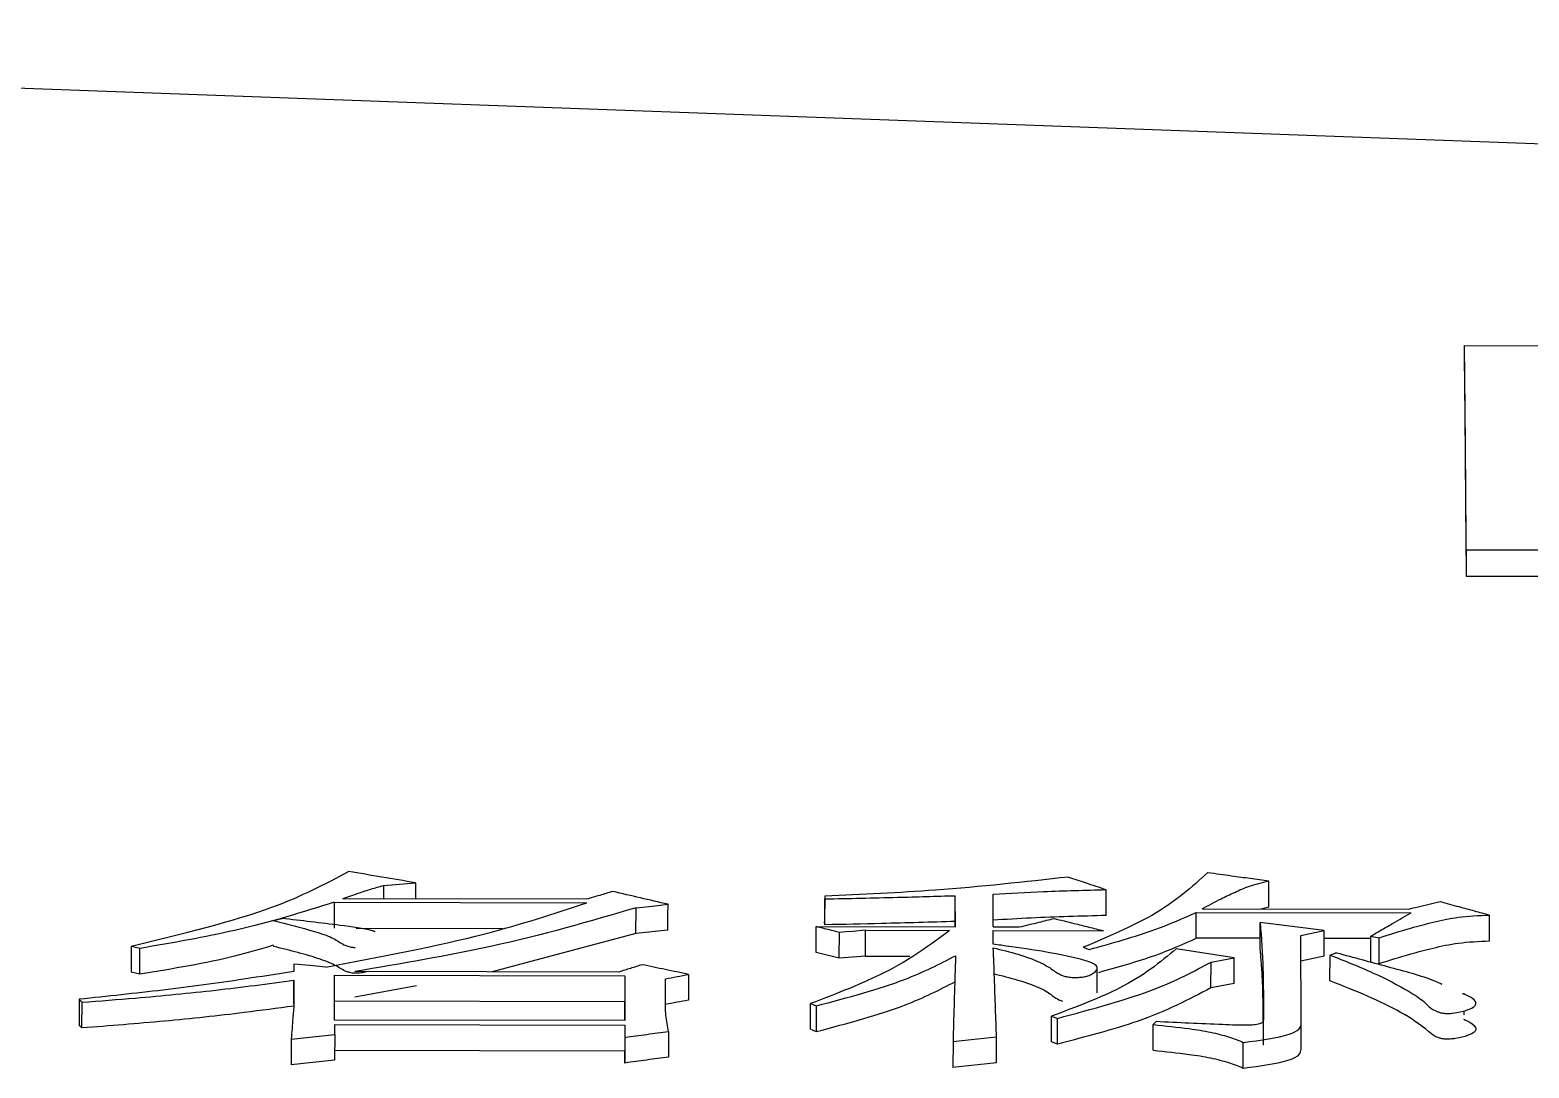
# Model space of a CAD drawing. Header units: millimetres. Extents: x 2451 to 4400, y 944 to 2322.
# Drawn here: x 2897.8 to 2903.39, y 2106.98 to 2110.84 of the extents above; entities that cross this region are included whole.
import ezdxf

# ---------------------------------------------------------------- set-up
doc = ezdxf.new("R2010")
doc.units = ezdxf.units.MM

msp = doc.modelspace()

# ---------------------------------------------------------------- linework, layer by layer
at = {"color": 7, "linetype": 'Continuous', "lineweight": 25}
for p, q in [((2891.9031, 2110.843), (2907.2182, 2110.2794)), ((2903.1464, 2109.6668), (2904.147, 2109.6649)), ((2903.1526, 2108.9064), (2903.1524, 2108.8084)), ((2903.1526, 2108.9064), (2903.6014, 2108.9056)), ((2903.1524, 2108.8084), (2903.6011, 2108.8075)), ((2899.1178, 2107.6554), (2899.1177, 2107.6058)), ((2899.2367, 2107.6656), (2899.2366, 2107.6056)), ((2902.4167, 2107.5762), (2902.4169, 2107.6726)), ((2899.8752, 2107.6044), (2898.9665, 2107.6061)), ((2900.7622, 2107.6159), (2900.7619, 2107.5195)), ((2900.762, 2107.509), (2900.7622, 2107.6053)), ((2900.7622, 2107.6158), (2900.7622, 2107.6053)), ((2901.2487, 2107.5212), (2901.2489, 2107.6175)), ((2901.2494, 2107.5012), (2901.2489, 2107.6175)), ((2901.39, 2107.501), (2901.3895, 2107.6225)), ((2901.8111, 2107.5436), (2901.8113, 2107.64)), ((2898.934, 2107.593), (2898.9338, 2107.4967)), ((2898.934, 2107.593), (2899.8752, 2107.5912)), ((2900.0589, 2107.4761), (2900.0591, 2107.5724)), ((2902.1468, 2107.4591), (2902.147, 2107.5553)), ((2902.147, 2107.5553), (2902.9475, 2107.5539)), ((2902.1686, 2107.5685), (2902.9366, 2107.5671)), ((2902.3873, 2107.5681), (2902.4167, 2107.5762)), ((2903.2394, 2107.4491), (2903.2396, 2107.5454)), ((2899.0166, 2107.4965), (2899.5613, 2107.4955)), ((2900.73, 2107.406), (2900.7302, 2107.5022)), ((2900.7302, 2107.5022), (2901.2494, 2107.5012)), ((2900.762, 2107.509), (2900.7619, 2107.5195)), ((2900.9139, 2107.3923), (2900.9141, 2107.4885)), ((2900.9141, 2107.4885), (2901.2278, 2107.4879)), ((2901.2488, 2107.5012), (2901.2487, 2107.5212)), ((2901.39, 2107.501), (2901.4874, 2107.5008)), ((2901.3901, 2107.4876), (2901.8011, 2107.4868)), ((2901.3903, 2107.4365), (2901.3901, 2107.4876)), ((2902.3849, 2107.4215), (2902.3851, 2107.5178)), ((2902.6233, 2107.488), (2902.3851, 2107.5178)), ((2902.5368, 2107.4694), (2902.6233, 2107.488)), ((2898.1776, 2107.429), (2898.1774, 2107.3329)), ((2900.0589, 2107.4762), (2899.5234, 2107.3339)), ((2900.8166, 2107.3845), (2900.8168, 2107.4806)), ((2902.385, 2107.4586), (2902.1468, 2107.4591)), ((2902.5381, 2107.1416), (2902.5368, 2107.4694)), ((2902.7964, 2107.4579), (2902.6232, 2107.4582)), ((2902.7964, 2107.4662), (2902.7962, 2107.37)), ((2902.7964, 2107.4662), (2902.8289, 2107.4608)), ((2898.2098, 2107.3248), (2898.21, 2107.4209)), ((2900.8166, 2107.3845), (2900.73, 2107.406)), ((2900.9139, 2107.3923), (2901.0795, 2107.392)), ((2901.7257, 2107.4251), (2901.7473, 2107.417)), ((2902.2883, 2107.3861), (2902.0719, 2107.4191)), ((2902.2019, 2107.3699), (2902.2883, 2107.3861)), ((2902.623, 2107.3918), (2902.5366, 2107.3732)), ((2902.645, 2107.3002), (2902.6452, 2107.3963)), ((2898.7837, 2107.3626), (2898.7836, 2107.3352)), ((2898.7837, 2107.3626), (2898.7838, 2107.3352)), ((2898.9353, 2107.3212), (2900.017, 2107.3192)), ((2898.9359, 2107.154), (2898.9353, 2107.3212)), ((2899.9953, 2107.333), (2899.0109, 2107.3348)), ((2900.017, 2107.3192), (2900.0168, 2107.2232)), ((2900.017, 2107.3192), (2900.0176, 2107.152)), ((2901.777, 2107.2552), (2901.7772, 2107.3524)), ((2902.2016, 2107.2739), (2902.2018, 2107.3699)), ((2898.7839, 2107.3022), (2898.7837, 2107.2063)), ((2898.7843, 2107.2133), (2898.7839, 2107.3022)), ((2899.2414, 2107.2814), (2899.0106, 2107.2389)), ((2900.1689, 2107.2023), (2900.1685, 2107.3079)), ((2902.2881, 2107.29), (2902.2016, 2107.2739)), ((2897.9837, 2107.2316), (2897.9835, 2107.1357)), ((2897.9943, 2107.1245), (2897.9946, 2107.2204)), ((2898.935, 2107.2253), (2900.0168, 2107.2232)), ((2900.017, 2107.152), (2900.0168, 2107.2232)), ((2900.7094, 2107.1195), (2900.7097, 2107.2153)), ((2900.7097, 2107.2153), (2900.7313, 2107.2069)), ((2900.7311, 2107.1111), (2900.7313, 2107.2069)), ((2903.1453, 2107.2495), (2903.1453, 2107.2539)), ((2900.0176, 2107.152), (2898.9359, 2107.154)), ((2901.6075, 2107.073), (2901.6077, 2107.1687)), ((2901.6077, 2107.1687), (2901.6293, 2107.1603)), ((2901.6291, 2107.0645), (2901.6293, 2107.1603)), ((2901.9972, 2107.1483), (2901.9864, 2107.137)), ((2902.3972, 2107.0602), (2902.3974, 2107.156)), ((2903.1451, 2107.1731), (2903.1452, 2107.189)), ((2898.9361, 2107.1001), (2898.9359, 2107.0045)), ((2898.936, 2107.137), (2900.0177, 2107.135)), ((2898.9361, 2107.1001), (2898.936, 2107.137)), ((2900.0177, 2107.135), (2900.0175, 2107.0393)), ((2900.0177, 2107.135), (2900.0179, 2107.0896)), ((2900.1801, 2107.112), (2900.1798, 2107.0163)), ((2902.5379, 2107.0459), (2902.5381, 2107.1416)), ((2898.936, 2107.0413), (2900.0175, 2107.0393)), ((2900.0177, 2106.9939), (2900.0175, 2107.0393)), ((2901.2403, 2107.073), (2901.2401, 2106.9774)), ((2901.4023, 2106.9942), (2901.4025, 2107.0898)), ((2901.6291, 2107.0645), (2901.6075, 2107.073)), ((2901.4023, 2106.9942), (2901.2401, 2106.9774))]:
    msp.add_line(p, q, dxfattribs=at)
at = {"color": 7, "linetype": 'Continuous', "lineweight": 25, "flags": 128}
for points in [[(2903.1462, 2109.5721), (2903.1463, 2109.6232), (2903.1464, 2109.6668)], [(2899.1178, 2107.6554), (2899.1772, 2107.6605), (2899.2367, 2107.6656)], [(2900.0592, 2107.5725), (2900.1187, 2107.5789), (2900.1782, 2107.5854)], [(2900.1779, 2107.4891), (2900.1781, 2107.543), (2900.1782, 2107.5854)], [(2898.7136, 2107.5262), (2898.7156, 2107.5267), (2898.7276, 2107.5296), (2898.7397, 2107.5326)], [(2900.1779, 2107.4891), (2900.1185, 2107.4826), (2900.059, 2107.4762)], [(2900.9141, 2107.4885), (2900.8655, 2107.4846), (2900.8411, 2107.4826), (2900.8168, 2107.4806)], [(2902.623, 2107.3918), (2902.6232, 2107.4456), (2902.6233, 2107.488)], [(2898.21, 2107.4209), (2898.1938, 2107.425), (2898.1776, 2107.429)], [(2902.8287, 2107.3646), (2902.8288, 2107.4011), (2902.8288, 2107.4309), (2902.8289, 2107.4608)], [(2900.9139, 2107.3923), (2900.8652, 2107.3884), (2900.8166, 2107.3845)], [(2902.2881, 2107.29), (2902.2882, 2107.3438), (2902.2883, 2107.3861)], [(2902.6453, 2107.3963), (2902.6507, 2107.3983), (2902.6588, 2107.4014), (2902.6668, 2107.4044)], [(2898.2098, 2107.3248), (2898.1936, 2107.3288), (2898.1774, 2107.3329)], [(2898.9026, 2107.3515), (2898.8432, 2107.3571), (2898.7837, 2107.3626)], [(2900.255, 2107.3243), (2900.2548, 2107.2705), (2900.2547, 2107.2283)], [(2898.7739, 2107.0833), (2898.855, 2107.0918), (2898.9361, 2107.1001)], [(2900.7095, 2107.1195), (2900.715, 2107.1173), (2900.7205, 2107.1152), (2900.7311, 2107.1111)], [(2901.9862, 2107.0413), (2901.9863, 2107.0802), (2901.9864, 2107.1086), (2901.9864, 2107.137)], [(2898.7739, 2107.0833), (2898.7738, 2107.0298), (2898.7737, 2106.9877)], [(2900.0179, 2107.0896), (2900.0178, 2107.036), (2900.0177, 2106.9939)], [(2901.4025, 2107.0898), (2901.3555, 2107.085), (2901.3085, 2107.0801), (2901.2403, 2107.073)], [(2902.3218, 2106.9754), (2902.3219, 2107.003), (2902.3219, 2107.0307), (2902.322, 2107.071)], [(2898.9359, 2107.0045), (2898.8548, 2106.9961), (2898.7737, 2106.9877)]]:
    msp.add_lwpolyline(points, dxfattribs=at)
at = {"color": 7, "linetype": 'Continuous', "lineweight": 25}
for points, knots in [([(2903.1526, 2108.9064), (2903.1518, 2109.0295), (2903.1498, 2109.3173), (2903.1476, 2109.5395), (2903.1464, 2109.6668)], [0, 0, 0, 0, 0.427525, 1, 1, 1, 1]), ([(2903.1462, 2109.5677), (2903.1471, 2109.4741), (2903.1493, 2109.2553), (2903.1513, 2108.971), (2903.1524, 2108.8084)], [0, 0, 0, 0, 0.428082, 1, 1, 1, 1]), ([(2898.1776, 2107.429), (2898.3669, 2107.4749), (2898.7018, 2107.5561), (2898.9011, 2107.6616), (2898.9877, 2107.7075)], [0, 0, 0, 0, 0.565519, 1, 1, 1, 1]), ([(2899.2367, 2107.6656), (2899.1952, 2107.6726), (2899.1122, 2107.6866), (2899.0292, 2107.7005), (2898.9877, 2107.7075)], [0, 0, 0, 0, 0.5, 1, 1, 1, 1]), ([(2898.9665, 2107.6061), (2898.9865, 2107.6134), (2899.0199, 2107.6257), (2899.0707, 2107.6421), (2899.1021, 2107.651), (2899.1178, 2107.6554)], [0, 0, 0, 0, 0.424754, 0.712014, 1, 1, 1, 1]), ([(2901.6704, 2107.687), (2901.5074, 2107.6687), (2901.2147, 2107.6359), (2900.9011, 2107.622), (2900.7621, 2107.6159)], [0, 0, 0, 0, 0.557097, 1, 1, 1, 1]), ([(2901.6705, 2107.687), (2901.6913, 2107.6801), (2901.7252, 2107.6688), (2901.7721, 2107.6531), (2901.7982, 2107.6444), (2901.8113, 2107.64)], [0, 0, 0, 0, 0.443416, 0.721708, 1, 1, 1, 1]), ([(2902.1896, 2107.7041), (2902.1303, 2107.6498), (2902.0239, 2107.5523), (2901.8172, 2107.4642), (2901.7256, 2107.4251)], [0, 0, 0, 0, 0.556899, 1, 1, 1, 1]), ([(2902.1686, 2107.5685), (2902.1919, 2107.5811), (2902.2305, 2107.602), (2902.2899, 2107.6299), (2902.3415, 2107.6538), (2902.3917, 2107.6663), (2902.4169, 2107.6726)], [0, 0, 0, 0, 0.337761, 0.556951, 0.777135, 1, 1, 1, 1]), ([(2902.1896, 2107.7041), (2902.2192, 2107.7), (2902.2719, 2107.6927), (2902.3477, 2107.6822), (2902.3939, 2107.6758), (2902.4169, 2107.6726)], [0, 0, 0, 0, 0.390969, 0.695485, 1, 1, 1, 1]), ([(2899.9724, 2107.633), (2899.9562, 2107.6282), (2899.9238, 2107.6187), (2899.8914, 2107.6092), (2899.8752, 2107.6044)], [0, 0, 0, 0, 0.499998, 1, 1, 1, 1]), ([(2900.1782, 2107.5854), (2900.1439, 2107.5934), (2900.0753, 2107.6093), (2900.0067, 2107.6251), (2899.9724, 2107.633)], [0, 0, 0, 0, 0.5, 1, 1, 1, 1]), ([(2900.7622, 2107.6053), (2900.8525, 2107.6072), (2901.015, 2107.6106), (2901.177, 2107.6154), (2901.2489, 2107.6175)], [0, 0, 0, 0, 0.555754, 1, 1, 1, 1]), ([(2901.3895, 2107.6225), (2901.4521, 2107.6262), (2901.5912, 2107.6345), (2901.7332, 2107.638), (2901.8113, 2107.64)], [0, 0, 0, 0, 0.449849, 1, 1, 1, 1]), ([(2902.9366, 2107.5671), (2902.949, 2107.5701), (2902.9749, 2107.5764), (2903.0146, 2107.5859), (2903.0418, 2107.5925), (2903.0555, 2107.5958)], [0, 0, 0, 0, 0.311539, 0.655769, 1, 1, 1, 1]), ([(2903.0555, 2107.5958), (2903.0789, 2107.5894), (2903.1214, 2107.5778), (2903.1827, 2107.561), (2903.2206, 2107.5506), (2903.2396, 2107.5454)], [0, 0, 0, 0, 0.382282, 0.691141, 1, 1, 1, 1]), ([(2898.934, 2107.593), (2898.8169, 2107.5561), (2898.6058, 2107.4897), (2898.3319, 2107.442), (2898.21, 2107.4209)], [0, 0, 0, 0, 0.555264, 1, 1, 1, 1]), ([(2898.9026, 2107.3515), (2899.1095, 2107.3903), (2899.4756, 2107.4589), (2899.7541, 2107.5511), (2899.8752, 2107.5912)], [0, 0, 0, 0, 0.564995, 1, 1, 1, 1]), ([(2900.0592, 2107.5725), (2899.8866, 2107.5218), (2899.5759, 2107.4305), (2899.1848, 2107.3643), (2899.0108, 2107.3349)], [0, 0, 0, 0, 0.555354, 1, 1, 1, 1]), ([(2901.8111, 2107.5436), (2901.7175, 2107.541), (2901.5756, 2107.5372), (2901.4366, 2107.5289), (2901.3893, 2107.5261)], [0, 0, 0, 0, 0.659861, 1, 1, 1, 1]), ([(2901.7473, 2107.417), (2901.8333, 2107.4408), (2901.986, 2107.4832), (2902.098, 2107.5334), (2902.147, 2107.5553)], [0, 0, 0, 0, 0.5632176, 1, 1, 1, 1]), ([(2902.7964, 2107.4662), (2902.8105, 2107.4744), (2902.8388, 2107.4909), (2902.8891, 2107.5202), (2902.9254, 2107.5411), (2902.9475, 2107.5539)], [0, 0, 0, 0, 0.280241, 0.560481, 1, 1, 1, 1]), ([(2902.8289, 2107.4608), (2902.8675, 2107.473), (2902.9313, 2107.4932), (2903.0285, 2107.5189), (2903.1207, 2107.5398), (2903.1997, 2107.5435), (2903.2396, 2107.5454)], [0, 0, 0, 0, 0.335019, 0.553277, 0.774167, 1, 1, 1, 1]), ([(2898.7072, 2107.5246), (2898.7592, 2107.5115), (2898.8372, 2107.4918), (2898.9296, 2107.4628), (2898.9563, 2107.4412), (2898.9834, 2107.4289), (2899.0022, 2107.4251), (2899.0092, 2107.4246), (2899.0124, 2107.4244)], [0, 0, 0, 0, 0.4425383, 0.6635185, 0.8576275, 0.9551438, 0.9797199, 1, 1, 1, 1]), ([(2899.0871, 2107.483), (2899.0836, 2107.4841), (2899.0493, 2107.4951), (2898.9262, 2107.5109), (2898.8115, 2107.5242), (2898.7397, 2107.5326)], [0, 0, 0, 0, 0.041499, 0.400659, 1, 1, 1, 1]), ([(2901.2278, 2107.4879), (2901.1562, 2107.4344), (2901.0276, 2107.3381), (2900.8074, 2107.2531), (2900.7097, 2107.2153)], [0, 0, 0, 0, 0.55626, 1, 1, 1, 1]), ([(2900.8168, 2107.4806), (2900.8044, 2107.4837), (2900.7838, 2107.4889), (2900.7549, 2107.496), (2900.7384, 2107.5001), (2900.7302, 2107.5022)], [0, 0, 0, 0, 0.428361, 0.71418, 1, 1, 1, 1]), ([(2901.2487, 2107.5212), (2901.1573, 2107.5185), (2900.9953, 2107.5138), (2900.8328, 2107.5105), (2900.762, 2107.509)], [0, 0, 0, 0, 0.564211, 1, 1, 1, 1]), ([(2901.4874, 2107.5008), (2901.4997, 2107.5038), (2901.5244, 2107.5099), (2901.5676, 2107.5204), (2901.5985, 2107.528), (2901.6171, 2107.5325)], [0, 0, 0, 0, 0.285577, 0.571154, 1, 1, 1, 1]), ([(2901.6171, 2107.5325), (2901.6418, 2107.5264), (2901.6849, 2107.5157), (2901.7462, 2107.5005), (2901.7828, 2107.4914), (2901.8011, 2107.4868)], [0, 0, 0, 0, 0.403163, 0.701581, 1, 1, 1, 1]), ([(2902.3851, 2107.5178), (2902.3894, 2107.4597), (2902.3958, 2107.3716), (2902.3969, 2107.2501), (2902.3972, 2107.1874), (2902.3974, 2107.156)], [0, 0, 0, 0, 0.49199, 0.745991, 1, 1, 1, 1]), ([(2898.707, 2107.4326), (2898.6604, 2107.4186), (2898.5178, 2107.3757), (2898.3337, 2107.3453), (2898.2098, 2107.3248)], [0, 0, 0, 0, 0.326542, 1, 1, 1, 1]), ([(2899.0554, 2107.3347), (2899.0534, 2107.334), (2899.0463, 2107.3315), (2899.033, 2107.3293), (2899.0182, 2107.3281), (2899.0067, 2107.3284), (2898.9938, 2107.3304), (2898.9659, 2107.3387), (2898.9435, 2107.3582), (2898.8809, 2107.3822), (2898.8004, 2107.4057), (2898.7395, 2107.4209), (2898.7077, 2107.4282), (2898.707, 2107.4284)], [0, 0, 0, 0, 0.018755, 0.064763, 0.085004, 0.105469, 0.127666, 0.166797, 0.332651, 0.535406, 0.766765, 0.994408, 1, 1, 1, 1]), ([(2901.3904, 2107.423), (2901.422, 2107.4154), (2901.509, 2107.3945), (2901.5917, 2107.3591), (2901.6272, 2107.3287), (2901.6532, 2107.3177), (2901.6693, 2107.3142), (2901.6874, 2107.3127), (2901.7071, 2107.3127), (2901.7266, 2107.3146), (2901.7458, 2107.319), (2901.7662, 2107.3292), (2901.7798, 2107.3423), (2901.7764, 2107.3569), (2901.7532, 2107.3701), (2901.6464, 2107.4007), (2901.5114, 2107.4197), (2901.4, 2107.4352), (2901.3903, 2107.4365)], [0, 0, 0, 0, 0.104818, 0.288489, 0.371147, 0.389957, 0.405379, 0.420809, 0.436752, 0.454223, 0.471611, 0.498261, 0.557752, 0.592464, 0.627047, 0.687152, 0.97271, 1, 1, 1, 1]), ([(2901.7835, 2107.3318), (2901.8564, 2107.3522), (2901.9958, 2107.3911), (2902.098, 2107.4371), (2902.1468, 2107.4591)], [0, 0, 0, 0, 0.523424, 1, 1, 1, 1]), ([(2902.8287, 2107.3646), (2902.8673, 2107.3768), (2902.9311, 2107.397), (2903.0283, 2107.4226), (2903.1205, 2107.4435), (2903.1994, 2107.4472), (2903.2394, 2107.4491)], [0, 0, 0, 0, 0.334944, 0.553173, 0.774074, 1, 1, 1, 1]), ([(2900.7313, 2107.2069), (2900.8483, 2107.2382), (2901.0554, 2107.2937), (2901.1908, 2107.3632), (2901.2498, 2107.3935)], [0, 0, 0, 0, 0.56439, 1, 1, 1, 1]), ([(2901.2499, 2107.3935), (2901.2489, 2107.3626), (2901.2469, 2107.301), (2901.2437, 2107.1945), (2901.2416, 2107.1177), (2901.2403, 2107.073)], [0, 0, 0, 0, 0.294538, 0.589076, 1, 1, 1, 1]), ([(2901.4025, 2107.0898), (2901.4012, 2107.1258), (2901.3986, 2107.2005), (2901.3947, 2107.3116), (2901.3918, 2107.3859), (2901.3904, 2107.423)], [0, 0, 0, 0, 0.317033, 0.658512, 1, 1, 1, 1]), ([(2902.0718, 2107.4191), (2902.0119, 2107.3694), (2901.9041, 2107.2799), (2901.6989, 2107.203), (2901.6077, 2107.1687)], [0, 0, 0, 0, 0.555457, 1, 1, 1, 1]), ([(2902.3965, 2107.153), (2902.3964, 2107.1615), (2902.3962, 2107.1815), (2902.3959, 2107.2072), (2902.3954, 2107.2359), (2902.3949, 2107.2587), (2902.3938, 2107.2986), (2902.3919, 2107.3329), (2902.3893, 2107.3675), (2902.3882, 2107.3825), (2902.3872, 2107.3946), (2902.3862, 2107.4066), (2902.3854, 2107.4155), (2902.3849, 2107.4215)], [0, 0, 0, 0, 0.092332, 0.2192164, 0.2826586, 0.4095431, 0.4729853, 0.7267587, 0.7950687, 0.8633787, 0.8975336, 0.9316886, 1, 1, 1, 1]), ([(2902.6452, 2107.3963), (2902.6997, 2107.3747), (2902.8088, 2107.3315), (2902.9217, 2107.2725), (2902.9997, 2107.2237), (2903.0191, 2107.1943), (2903.0566, 2107.1814), (2903.0702, 2107.1789), (2903.0867, 2107.1784), (2903.1078, 2107.18), (2903.138, 2107.1854), (2903.1676, 2107.1949), (2903.1888, 2107.2075), (2903.1907, 2107.2223), (2903.1748, 2107.238), (2903.1508, 2107.2476), (2903.1393, 2107.2522)], [0, 0, 0, 0, 0.233193, 0.466691, 0.583381, 0.700029, 0.713281, 0.726685, 0.738265, 0.753231, 0.779725, 0.825435, 0.861735, 0.898249, 0.95121, 1, 1, 1, 1]), ([(2903.0625, 2107.2868), (2903.0537, 2107.2909), (2903.0001, 2107.3159), (2902.8566, 2107.3523), (2902.7337, 2107.3871), (2902.6681, 2107.404), (2902.6668, 2107.4044)], [0, 0, 0, 0, 0.087455, 0.535244, 0.990503, 1, 1, 1, 1]), ([(2898.7838, 2107.3352), (2898.7217, 2107.3254), (2898.5632, 2107.3002), (2898.2975, 2107.2644), (2898.0885, 2107.2425), (2897.9837, 2107.2316)], [0, 0, 0, 0, 0.242868, 0.620238, 1, 1, 1, 1]), ([(2900.0817, 2107.3602), (2900.0673, 2107.3557), (2900.0385, 2107.3466), (2900.0097, 2107.3375), (2899.9953, 2107.333)], [0, 0, 0, 0, 0.499998, 1, 1, 1, 1]), ([(2900.255, 2107.3243), (2900.2261, 2107.3303), (2900.1683, 2107.3423), (2900.1106, 2107.3542), (2900.0817, 2107.3602)], [0, 0, 0, 0, 0.5, 1, 1, 1, 1]), ([(2900.1685, 2107.3079), (2900.1829, 2107.3106), (2900.2117, 2107.3161), (2900.2405, 2107.3215), (2900.255, 2107.3243)], [0, 0, 0, 0, 0.5000002, 1, 1, 1, 1]), ([(2901.3902, 2107.3269), (2901.4217, 2107.3193), (2901.5084, 2107.2984), (2901.5935, 2107.2634), (2901.6238, 2107.2332), (2901.6461, 2107.2249), (2901.6483, 2107.2241)], [0, 0, 0, 0, 0.2754641, 0.7574008, 0.975436, 1, 1, 1, 1]), ([(2901.6293, 2107.1603), (2901.7597, 2107.1953), (2901.9908, 2107.2574), (2902.1378, 2107.3358), (2902.2018, 2107.3699)], [0, 0, 0, 0, 0.5642623, 1, 1, 1, 1]), ([(2897.9946, 2107.2204), (2898.061, 2107.2255), (2898.2293, 2107.2385), (2898.4957, 2107.2641), (2898.6876, 2107.2895), (2898.7839, 2107.3022)], [0, 0, 0, 0, 0.245072, 0.621096, 1, 1, 1, 1]), ([(2900.7311, 2107.1111), (2900.848, 2107.1423), (2901.0552, 2107.1977), (2901.1906, 2107.2672), (2901.2496, 2107.2974)], [0, 0, 0, 0, 0.564455, 1, 1, 1, 1]), ([(2902.2016, 2107.2739), (2902.1186, 2107.2304), (2901.9689, 2107.1522), (2901.7338, 2107.0915), (2901.6291, 2107.0645)], [0, 0, 0, 0, 0.55488, 1, 1, 1, 1]), ([(2903.1427, 2107.1569), (2903.1473, 2107.1551), (2903.1684, 2107.1464), (2903.1869, 2107.1321), (2903.191, 2107.1151), (2903.1739, 2107.1018), (2903.1457, 2107.0918), (2903.1161, 2107.0855), (2903.0953, 2107.0831), (2903.0786, 2107.0827), (2903.0643, 2107.0839), (2903.0489, 2107.0877), (2903.0288, 2107.0969), (2902.9917, 2107.1304), (2902.9168, 2107.1816), (2902.7876, 2107.2437), (2902.6926, 2107.2813), (2902.645, 2107.3002)], [0, 0, 0, 0, 0.019717, 0.091876, 0.128207, 0.164754, 0.212075, 0.237647, 0.255535, 0.266985, 0.278544, 0.291482, 0.315552, 0.371177, 0.593002, 0.795785, 1, 1, 1, 1]), ([(2897.9946, 2107.2204), (2897.9937, 2107.2213), (2897.9914, 2107.2236), (2897.9878, 2107.2274), (2897.9851, 2107.2302), (2897.9837, 2107.2316)], [0, 0, 0, 0, 0.25, 0.625, 1, 1, 1, 1]), ([(2898.7837, 2107.2063), (2898.7223, 2107.198), (2898.5654, 2107.1768), (2898.3024, 2107.1485), (2898.0973, 2107.1325), (2897.9943, 2107.1245)], [0, 0, 0, 0, 0.2426822, 0.6200624, 1, 1, 1, 1]), ([(2898.7843, 2107.2133), (2898.7829, 2107.1961), (2898.7805, 2107.1661), (2898.777, 2107.1227), (2898.775, 2107.0965), (2898.7739, 2107.0833)], [0, 0, 0, 0, 0.398779, 0.699389, 1, 1, 1, 1]), ([(2900.2547, 2107.2283), (2900.2403, 2107.2256), (2900.2117, 2107.2202), (2900.1831, 2107.2148), (2900.1689, 2107.2121)], [0, 0, 0, 0, 0.503512, 1, 1, 1, 1]), ([(2900.1801, 2107.112), (2900.1781, 2107.1219), (2900.1742, 2107.1419), (2900.1699, 2107.172), (2900.1692, 2107.1922), (2900.1689, 2107.2023)], [0, 0, 0, 0, 0.325196, 0.662509, 1, 1, 1, 1]), ([(2902.3973, 2107.156), (2902.3967, 2107.1524), (2902.3959, 2107.1472), (2902.3873, 2107.1411), (2902.3781, 2107.138), (2902.3637, 2107.1357), (2902.3186, 2107.1337), (2902.2363, 2107.1377), (2902.1208, 2107.142), (2902.0384, 2107.1462), (2901.9972, 2107.1483)], [0, 0, 0, 0, 0.083122, 0.118748, 0.147802, 0.176836, 0.225889, 0.446626, 0.723216, 1, 1, 1, 1]), ([(2897.9943, 2107.1245), (2897.9925, 2107.1264), (2897.9889, 2107.1301), (2897.9853, 2107.1338), (2897.9835, 2107.1357)], [0, 0, 0, 0, 0.500003, 1, 1, 1, 1]), ([(2900.0179, 2107.0896), (2900.0449, 2107.0933), (2900.099, 2107.1008), (2900.153, 2107.1083), (2900.1801, 2107.112)], [0, 0, 0, 0, 0.499999, 1, 1, 1, 1]), ([(2901.9864, 2107.137), (2902.0317, 2107.1324), (2902.106, 2107.125), (2902.2019, 2107.1098), (2902.2688, 2107.0919), (2902.3044, 2107.0779), (2902.322, 2107.071)], [0, 0, 0, 0, 0.347242, 0.568885, 0.786213, 1, 1, 1, 1]), ([(2902.322, 2107.071), (2902.3862, 2107.0788), (2902.4743, 2107.0894), (2902.5346, 2107.12), (2902.5369, 2107.1344), (2902.5381, 2107.1416)], [0, 0, 0, 0, 0.574092, 0.788689, 1, 1, 1, 1]), ([(2901.9862, 2107.0413), (2902.0315, 2107.0367), (2902.1057, 2107.0293), (2902.2017, 2107.0141), (2902.2685, 2106.9962), (2902.3041, 2106.9823), (2902.3218, 2106.9754)], [0, 0, 0, 0, 0.3473319, 0.5689993, 0.7862923, 1, 1, 1, 1]), ([(2902.3218, 2106.9754), (2902.3859, 2106.9831), (2902.474, 2106.9937), (2902.5344, 2107.0242), (2902.5367, 2107.0387), (2902.5379, 2107.0459)], [0, 0, 0, 0, 0.574283, 0.788814, 1, 1, 1, 1]), ([(2900.1798, 2107.0163), (2900.1528, 2107.0126), (2900.0987, 2107.0051), (2900.0447, 2106.9976), (2900.0177, 2106.9939)], [0, 0, 0, 0, 0.5, 1, 1, 1, 1])]:
    msp.add_open_spline(points, degree=3, knots=knots, dxfattribs=at)

doc.saveas('drawing.dxf')
